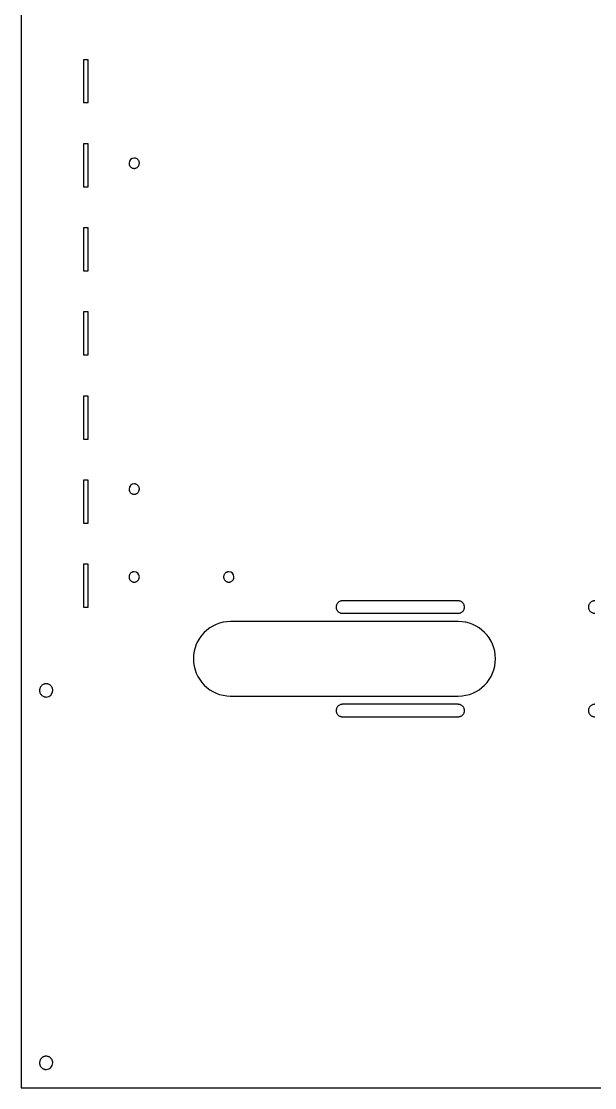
# Model space of a CAD drawing. Header units: millimetres. Extents: x 0 to 691, y 0 to 550.
# Drawn here: x 0 to 138.5, y 0 to 257.7 of the extents above; entities that cross this region are included whole.
import ezdxf

# ---------------------------------------------------------------- set-up
doc = ezdxf.new("R2010")
doc.units = ezdxf.units.MM

msp = doc.modelspace()

# ---------------------------------------------------------------- linework, layer by layer
at = {"color": 7, "linetype": 'Continuous', "lineweight": 25}
for p, q in [((0, 510), (0, 0)), ((16.12, 248.4), (15.05, 248.4)), ((15.05, 248.4), (15.05, 238.02)), ((16.12, 238.02), (16.12, 248.4)), ((15.05, 238.02), (16.12, 238.02)), ((16.12, 228.08), (15.05, 228.08)), ((15.05, 228.08), (15.05, 217.7)), ((16.12, 217.7), (16.12, 228.08)), ((15.05, 217.7), (16.12, 217.7)), ((16.12, 207.76), (15.05, 207.76)), ((15.05, 207.76), (15.05, 197.38)), ((16.12, 197.38), (16.12, 207.76)), ((15.05, 197.38), (16.12, 197.38)), ((16.12, 187.44), (15.05, 187.44)), ((15.05, 187.44), (15.05, 177.06)), ((16.12, 177.06), (16.12, 187.44)), ((15.05, 177.06), (16.12, 177.06)), ((16.12, 167.12), (15.05, 167.12)), ((15.05, 167.12), (15.05, 156.74)), ((16.12, 156.74), (16.12, 167.12)), ((15.05, 156.74), (16.12, 156.74)), ((16.12, 146.8), (15.05, 146.8)), ((15.05, 146.8), (15.05, 136.42)), ((16.12, 136.42), (16.12, 146.8)), ((15.05, 136.42), (16.12, 136.42)), ((16.12, 126.48), (15.05, 126.48)), ((15.05, 126.48), (15.05, 116.1)), ((16.12, 116.1), (16.12, 126.48)), ((15.05, 116.1), (16.12, 116.1)), ((105.57, 117.62), (77.57, 117.62)), ((77.57, 114.62), (105.57, 114.62)), ((105.57, 112.63), (50.57, 112.63)), ((50.57, 94.63), (105.57, 94.63)), ((105.57, 92.63), (77.57, 92.63)), ((77.57, 89.63), (105.57, 89.63)), ((0, 0), (691, 0))]:
    msp.add_line(p, q, dxfattribs=at)
for centre, radius, start, end in [((27.27, 223.39), 1.25, 90, 180), ((27.27, 144.65), 1.25, 90, 180), ((27.27, 123.41), 1.25, 360, 90), ((50.13, 123.41), 1.25, 0, 90), ((50.57, 103.63), 9, 90, 270), ((105.57, 103.63), 9, 270, 90), ((6, 96), 1.6, 270, 0), ((6, 6), 1.6, 270, 0)]:
    msp.add_arc(centre, radius, start, end, dxfattribs=at)
for points, knots in [([(28.52, 223.39), (28.52, 223.43), (28.52, 223.51), (28.5, 223.62), (28.47, 223.74), (28.42, 223.89), (28.32, 224.08), (28.16, 224.28), (27.96, 224.44), (27.74, 224.56), (27.5, 224.63), (27.35, 224.63), (27.27, 224.64)], [0, 0, 0, 0, 0.060291, 0.120064, 0.179857, 0.24021, 0.370087, 0.500132, 0.630004, 0.760055, 0.879981, 1, 1, 1, 1]), ([(26.02, 223.39), (26.02, 223.35), (26.02, 223.27), (26.04, 223.15), (26.07, 223.04), (26.12, 222.88), (26.22, 222.7), (26.38, 222.5), (26.58, 222.34), (26.8, 222.22), (27.03, 222.15), (27.19, 222.14), (27.27, 222.14)], [0, 0, 0, 0, 0.060291, 0.120064, 0.179857, 0.24021, 0.370087, 0.500132, 0.630004, 0.760055, 0.879981, 1, 1, 1, 1]), ([(27.27, 222.14), (27.31, 222.14), (27.39, 222.14), (27.5, 222.16), (27.62, 222.19), (27.77, 222.24), (27.96, 222.34), (28.16, 222.5), (28.32, 222.7), (28.43, 222.92), (28.51, 223.15), (28.51, 223.31), (28.52, 223.39)], [0, 0, 0, 0, 0.060288, 0.120059, 0.179853, 0.240209, 0.370082, 0.500132, 0.630009, 0.760055, 0.879986, 1, 1, 1, 1]), ([(26.02, 144.65), (26.02, 144.61), (26.02, 144.53), (26.04, 144.41), (26.07, 144.3), (26.12, 144.14), (26.22, 143.96), (26.38, 143.76), (26.58, 143.6), (26.8, 143.48), (27.03, 143.41), (27.19, 143.4), (27.27, 143.4)], [0, 0, 0, 0, 0.060291, 0.120064, 0.179857, 0.24021, 0.370087, 0.500132, 0.630004, 0.760055, 0.879981, 1, 1, 1, 1]), ([(28.52, 144.65), (28.52, 144.69), (28.52, 144.77), (28.5, 144.88), (28.47, 145), (28.42, 145.15), (28.32, 145.34), (28.16, 145.54), (27.96, 145.7), (27.74, 145.82), (27.5, 145.89), (27.35, 145.89), (27.27, 145.9)], [0, 0, 0, 0, 0.060291, 0.120064, 0.179857, 0.24021, 0.370087, 0.500132, 0.630004, 0.760055, 0.879981, 1, 1, 1, 1]), ([(27.27, 143.4), (27.31, 143.4), (27.39, 143.4), (27.5, 143.42), (27.62, 143.45), (27.77, 143.5), (27.96, 143.6), (28.16, 143.76), (28.32, 143.96), (28.43, 144.18), (28.51, 144.41), (28.51, 144.57), (28.52, 144.65)], [0, 0, 0, 0, 0.060288, 0.120059, 0.179853, 0.240209, 0.370082, 0.500132, 0.630009, 0.760055, 0.879986, 1, 1, 1, 1]), ([(27.27, 124.66), (27.23, 124.66), (27.15, 124.66), (27.03, 124.64), (26.92, 124.61), (26.76, 124.56), (26.58, 124.46), (26.38, 124.3), (26.22, 124.1), (26.1, 123.88), (26.03, 123.65), (26.02, 123.49), (26.02, 123.41)], [0, 0, 0, 0, 0.060288, 0.120059, 0.179853, 0.240209, 0.370082, 0.500132, 0.630009, 0.760055, 0.879986, 1, 1, 1, 1]), ([(50.13, 124.66), (50.09, 124.66), (50.01, 124.66), (49.89, 124.64), (49.78, 124.61), (49.62, 124.56), (49.44, 124.46), (49.24, 124.3), (49.08, 124.1), (48.96, 123.88), (48.89, 123.65), (48.88, 123.49), (48.88, 123.41)], [0, 0, 0, 0, 0.060288, 0.120059, 0.179853, 0.240209, 0.370082, 0.500132, 0.630009, 0.760055, 0.879986, 1, 1, 1, 1]), ([(26.02, 123.41), (26.02, 123.37), (26.02, 123.29), (26.04, 123.18), (26.07, 123.06), (26.12, 122.91), (26.22, 122.72), (26.38, 122.52), (26.58, 122.36), (26.8, 122.24), (27.03, 122.17), (27.19, 122.17), (27.27, 122.16)], [0, 0, 0, 0, 0.060291, 0.120064, 0.179857, 0.24021, 0.370087, 0.500132, 0.630004, 0.760055, 0.879981, 1, 1, 1, 1]), ([(27.27, 122.16), (27.31, 122.16), (27.39, 122.16), (27.5, 122.18), (27.62, 122.21), (27.77, 122.26), (27.96, 122.36), (28.16, 122.52), (28.32, 122.72), (28.43, 122.94), (28.51, 123.18), (28.51, 123.33), (28.52, 123.41)], [0, 0, 0, 0, 0.060288, 0.120059, 0.179853, 0.240209, 0.370082, 0.500132, 0.630009, 0.760055, 0.879986, 1, 1, 1, 1]), ([(48.88, 123.41), (48.88, 123.37), (48.88, 123.29), (48.9, 123.18), (48.93, 123.06), (48.98, 122.91), (49.08, 122.72), (49.24, 122.52), (49.44, 122.36), (49.66, 122.24), (49.89, 122.17), (50.05, 122.17), (50.13, 122.16)], [0, 0, 0, 0, 0.060291, 0.120064, 0.179857, 0.24021, 0.370087, 0.500132, 0.630004, 0.760055, 0.879981, 1, 1, 1, 1]), ([(50.13, 122.16), (50.17, 122.16), (50.25, 122.16), (50.36, 122.18), (50.48, 122.21), (50.63, 122.26), (50.82, 122.36), (51.02, 122.52), (51.18, 122.72), (51.29, 122.94), (51.37, 123.18), (51.37, 123.33), (51.38, 123.41)], [0, 0, 0, 0, 0.060288, 0.120059, 0.179853, 0.240209, 0.370082, 0.500132, 0.630009, 0.760055, 0.879986, 1, 1, 1, 1]), ([(77.57, 117.62), (77.53, 117.62), (77.45, 117.62), (77.34, 117.61), (77.23, 117.59), (77.12, 117.56), (76.96, 117.5), (76.74, 117.39), (76.5, 117.19), (76.31, 116.95), (76.18, 116.71), (76.11, 116.5), (76.07, 116.31), (76.07, 116.19), (76.07, 116.12)], [0, 0, 0, 0, 0.0482886, 0.0961759, 0.1439368, 0.1918488, 0.2401863, 0.3700434, 0.5000491, 0.6299104, 0.7599117, 0.8401248, 0.9197264, 1, 1, 1, 1]), ([(76.07, 116.12), (76.07, 116.08), (76.07, 116.01), (76.08, 115.9), (76.1, 115.79), (76.13, 115.68), (76.19, 115.51), (76.31, 115.29), (76.5, 115.06), (76.74, 114.86), (76.98, 114.74), (77.19, 114.67), (77.38, 114.63), (77.51, 114.63), (77.57, 114.62)], [0, 0, 0, 0, 0.048291, 0.09618, 0.143941, 0.191852, 0.240187, 0.370048, 0.500049, 0.629906, 0.759912, 0.840121, 0.919723, 1, 1, 1, 1]), ([(107.07, 116.12), (107.07, 116.16), (107.07, 116.24), (107.05, 116.35), (107.03, 116.46), (107, 116.57), (106.94, 116.74), (106.83, 116.95), (106.64, 117.19), (106.4, 117.39), (106.16, 117.51), (105.94, 117.58), (105.76, 117.62), (105.63, 117.62), (105.57, 117.62)], [0, 0, 0, 0, 0.048291, 0.09618, 0.143941, 0.191852, 0.240187, 0.370048, 0.500049, 0.629906, 0.759912, 0.840121, 0.919723, 1, 1, 1, 1]), ([(105.57, 114.62), (105.61, 114.62), (105.68, 114.63), (105.79, 114.64), (105.9, 114.66), (106.01, 114.69), (106.18, 114.75), (106.4, 114.86), (106.64, 115.05), (106.83, 115.29), (106.95, 115.53), (107.02, 115.75), (107.06, 115.93), (107.07, 116.06), (107.07, 116.12)], [0, 0, 0, 0, 0.048289, 0.096176, 0.143937, 0.191849, 0.240186, 0.370043, 0.500049, 0.62991, 0.759912, 0.840125, 0.919726, 1, 1, 1, 1]), ([(138.53, 117.62), (138.49, 117.62), (138.41, 117.62), (138.3, 117.61), (138.19, 117.59), (138.08, 117.56), (137.92, 117.5), (137.7, 117.39), (137.46, 117.19), (137.27, 116.95), (137.14, 116.71), (137.07, 116.5), (137.03, 116.31), (137.03, 116.19), (137.03, 116.12)], [0, 0, 0, 0, 0.048289, 0.096176, 0.143937, 0.191849, 0.240186, 0.370043, 0.500049, 0.62991, 0.759912, 0.840125, 0.919726, 1, 1, 1, 1]), ([(137.03, 116.12), (137.03, 116.08), (137.03, 116.01), (137.04, 115.9), (137.06, 115.79), (137.09, 115.68), (137.15, 115.51), (137.27, 115.29), (137.46, 115.06), (137.7, 114.86), (137.94, 114.74), (138.15, 114.67), (138.34, 114.63), (138.47, 114.63), (138.53, 114.62)], [0, 0, 0, 0, 0.048291, 0.09618, 0.143941, 0.191852, 0.240187, 0.370048, 0.500049, 0.629906, 0.759912, 0.840121, 0.919723, 1, 1, 1, 1]), ([(6, 97.6), (5.96, 97.6), (5.88, 97.6), (5.76, 97.58), (5.64, 97.56), (5.52, 97.53), (5.35, 97.47), (5.11, 97.35), (4.86, 97.14), (4.65, 96.88), (4.52, 96.63), (4.45, 96.4), (4.41, 96.2), (4.4, 96.07), (4.4, 96)], [0, 0, 0, 0, 0.04829, 0.096178, 0.143939, 0.19185, 0.240186, 0.370048, 0.500049, 0.629915, 0.759912, 0.840127, 0.919728, 1, 1, 1, 1]), ([(4.4, 96), (4.4, 95.96), (4.4, 95.88), (4.42, 95.76), (4.44, 95.64), (4.47, 95.52), (4.53, 95.35), (4.65, 95.12), (4.86, 94.86), (5.11, 94.65), (5.37, 94.52), (5.6, 94.45), (5.8, 94.41), (5.93, 94.4), (6, 94.4)], [0, 0, 0, 0, 0.048293, 0.096182, 0.143943, 0.191853, 0.240187, 0.370052, 0.500049, 0.629911, 0.759912, 0.840123, 0.919725, 1, 1, 1, 1]), ([(7.6, 96), (7.6, 96.04), (7.6, 96.12), (7.58, 96.24), (7.56, 96.36), (7.53, 96.48), (7.47, 96.65), (7.35, 96.88), (7.14, 97.14), (6.88, 97.35), (6.63, 97.48), (6.4, 97.55), (6.2, 97.59), (6.07, 97.6), (6, 97.6)], [0, 0, 0, 0, 0.0482928, 0.0961822, 0.1439431, 0.191853, 0.2401866, 0.3700522, 0.5000492, 0.6299107, 0.7599117, 0.8401231, 0.9197247, 1, 1, 1, 1]), ([(77.57, 92.63), (77.53, 92.63), (77.45, 92.63), (77.34, 92.62), (77.23, 92.59), (77.12, 92.56), (76.96, 92.51), (76.74, 92.39), (76.5, 92.2), (76.31, 91.96), (76.18, 91.72), (76.11, 91.5), (76.07, 91.32), (76.07, 91.19), (76.07, 91.13)], [0, 0, 0, 0, 0.048289, 0.096176, 0.143937, 0.191849, 0.240186, 0.370043, 0.500049, 0.62991, 0.759912, 0.840125, 0.919726, 1, 1, 1, 1]), ([(76.07, 91.13), (76.07, 91.09), (76.07, 91.02), (76.08, 90.9), (76.1, 90.79), (76.13, 90.68), (76.19, 90.52), (76.31, 90.3), (76.5, 90.06), (76.74, 89.87), (76.98, 89.74), (77.19, 89.67), (77.38, 89.64), (77.51, 89.63), (77.57, 89.63)], [0, 0, 0, 0, 0.048291, 0.09618, 0.143941, 0.191852, 0.240187, 0.370048, 0.500049, 0.629906, 0.759912, 0.840121, 0.919723, 1, 1, 1, 1]), ([(107.07, 91.13), (107.07, 91.17), (107.07, 91.24), (107.05, 91.36), (107.03, 91.47), (107, 91.58), (106.94, 91.74), (106.83, 91.96), (106.64, 92.2), (106.4, 92.39), (106.16, 92.52), (105.94, 92.59), (105.76, 92.62), (105.63, 92.63), (105.57, 92.63)], [0, 0, 0, 0, 0.048291, 0.09618, 0.143941, 0.191852, 0.240187, 0.370048, 0.500049, 0.629906, 0.759912, 0.840121, 0.919723, 1, 1, 1, 1]), ([(105.57, 89.63), (105.61, 89.63), (105.68, 89.63), (105.79, 89.65), (105.9, 89.67), (106.01, 89.7), (106.18, 89.76), (106.4, 89.87), (106.64, 90.06), (106.83, 90.3), (106.95, 90.54), (107.02, 90.76), (107.06, 90.94), (107.07, 91.07), (107.07, 91.13)], [0, 0, 0, 0, 0.048289, 0.096176, 0.143937, 0.191849, 0.240186, 0.370043, 0.500049, 0.62991, 0.759912, 0.840125, 0.919726, 1, 1, 1, 1]), ([(138.53, 92.63), (138.49, 92.63), (138.41, 92.63), (138.3, 92.62), (138.19, 92.59), (138.08, 92.56), (137.92, 92.51), (137.7, 92.39), (137.46, 92.2), (137.27, 91.96), (137.14, 91.72), (137.07, 91.5), (137.03, 91.32), (137.03, 91.19), (137.03, 91.13)], [0, 0, 0, 0, 0.048289, 0.096176, 0.143937, 0.191849, 0.240186, 0.370043, 0.500049, 0.62991, 0.759912, 0.840125, 0.919726, 1, 1, 1, 1]), ([(137.03, 91.13), (137.03, 91.09), (137.03, 91.02), (137.04, 90.9), (137.06, 90.79), (137.09, 90.68), (137.15, 90.52), (137.27, 90.3), (137.46, 90.06), (137.7, 89.87), (137.94, 89.74), (138.15, 89.67), (138.34, 89.64), (138.47, 89.63), (138.53, 89.63)], [0, 0, 0, 0, 0.048291, 0.09618, 0.143941, 0.191852, 0.240187, 0.370048, 0.500049, 0.629906, 0.759912, 0.840121, 0.919723, 1, 1, 1, 1]), ([(6, 7.6), (5.96, 7.6), (5.88, 7.6), (5.76, 7.58), (5.64, 7.56), (5.52, 7.53), (5.35, 7.47), (5.11, 7.35), (4.86, 7.14), (4.65, 6.88), (4.52, 6.63), (4.45, 6.4), (4.41, 6.2), (4.4, 6.07), (4.4, 6)], [0, 0, 0, 0, 0.04829, 0.096178, 0.143939, 0.19185, 0.240186, 0.370048, 0.500049, 0.629915, 0.759912, 0.840127, 0.919728, 1, 1, 1, 1]), ([(4.4, 6), (4.4, 5.96), (4.4, 5.88), (4.42, 5.76), (4.44, 5.64), (4.47, 5.52), (4.53, 5.35), (4.65, 5.11), (4.86, 4.86), (5.11, 4.65), (5.37, 4.52), (5.6, 4.45), (5.8, 4.41), (5.93, 4.4), (6, 4.4)], [0, 0, 0, 0, 0.048293, 0.096182, 0.143943, 0.191853, 0.240187, 0.370052, 0.500049, 0.629911, 0.759912, 0.840123, 0.919725, 1, 1, 1, 1]), ([(7.6, 6), (7.6, 6.04), (7.6, 6.12), (7.58, 6.24), (7.56, 6.36), (7.53, 6.48), (7.47, 6.65), (7.35, 6.88), (7.14, 7.14), (6.88, 7.35), (6.63, 7.48), (6.4, 7.55), (6.2, 7.59), (6.07, 7.6), (6, 7.6)], [0, 0, 0, 0, 0.048293, 0.096182, 0.143943, 0.191853, 0.240187, 0.370052, 0.500049, 0.629911, 0.759912, 0.840123, 0.919725, 1, 1, 1, 1])]:
    msp.add_open_spline(points, degree=3, knots=knots, dxfattribs=at)

doc.saveas('drawing.dxf')
